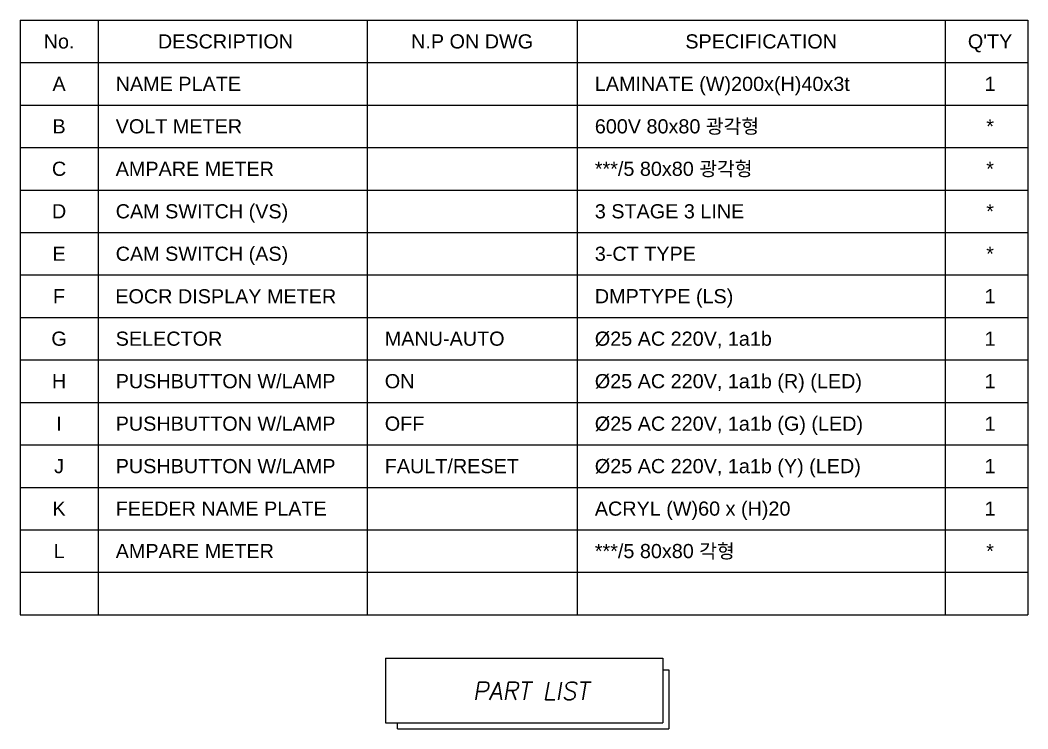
# Model space of a CAD drawing. Header units: millimetres. Extents: x 60229 to 91621, y 21923 to 36546.
# Drawn here: x 67410 to 69479, y 33012 to 34468 of the extents above; entities that cross this region are included whole.
import ezdxf
from ezdxf.enums import TextEntityAlignment as Align

# ---------------------------------------------------------------- set-up
doc = ezdxf.new("R2010")
doc.units = ezdxf.units.MM
doc.styles.add('ROMANS', font='romans.shx', dxfattribs={"bigfont": 'fhg.shx'})
doc.styles.get("Standard").update_dxf_attribs({"font": 'arial.ttf'})

msp = doc.modelspace()

# ---------------------------------------------------------------- linework, layer by layer
at = {"color": 4, "lineweight": -2}
for p, q in [((67410.2, 34467.6), (69479.4, 34467.6)), ((67410.2, 34467.6), (67410.2, 33246.4)), ((69479.4, 34467.6), (69479.4, 33246.4)), ((67410.2, 33246.4), (69479.4, 33246.4)), ((68160.4, 33157.5), (68729.8, 33157.5)), ((68160.4, 33157.5), (68160.4, 33024.2)), ((68729.8, 33157.5), (68729.8, 33024.2)), ((68729.8, 33133.2), (68741.9, 33133.2)), ((68741.9, 33133.2), (68741.9, 33012.1)), ((68160.4, 33024.2), (68729.8, 33024.2)), ((68184.7, 33012.1), (68184.7, 33024.2)), ((68184.7, 33012.1), (68741.9, 33012.1))]:
    msp.add_line(p, q, dxfattribs=at)
at = {"color": 3, "lineweight": -2}
for p, q in [((67570.1, 34467.6), (67570.1, 33246.4)), ((68122.5, 34467.6), (68122.5, 33246.4)), ((68553.8, 34467.6), (68553.8, 33246.4)), ((69309.8, 34467.6), (69309.8, 33246.4)), ((67410.2, 34380.4), (69479.4, 34380.4)), ((67410.2, 34293.1), (69479.4, 34293.1)), ((67410.2, 34205.9), (69479.4, 34205.9)), ((67410.2, 34118.7), (69479.4, 34118.7)), ((67410.2, 34031.5), (69479.4, 34031.5)), ((67410.2, 33944.2), (69479.4, 33944.2)), ((67410.2, 33857), (69479.4, 33857)), ((67410.2, 33769.8), (69479.4, 33769.8)), ((67410.2, 33682.6), (69479.4, 33682.6)), ((67410.2, 33595.3), (69479.4, 33595.3)), ((67410.2, 33508.1), (69479.4, 33508.1)), ((67410.2, 33420.9), (69479.4, 33420.9)), ((67410.2, 33333.6), (69479.4, 33333.6))]:
    msp.add_line(p, q, dxfattribs=at)

# ---------------------------------------------------------------- texts
at = {"lineweight": -2}
for s, height, p in [('No.', 29.08, (67490.1, 34409.4)), ('DESCRIPTION', 29.075, (67831.8, 34409.4)), ('N.P ON DWG', 29.08, (68338.2, 34409.4)), ('SPECIFICATION', 29.075, (68931.8, 34409.4)), ("Q'TY", 29.08, (69401.8, 34409.4)), ('A', 29.1, (67490.1, 34322.2)), ('1', 29.1, (69401.8, 34322.2)), ('B', 29.1, (67490.1, 34235)), ('*', 29.1, (69401.8, 34235)), ('C', 29.1, (67490.1, 34147.8)), ('*', 29.1, (69401.8, 34147.8)), ('D', 29.1, (67490.1, 34060.5)), ('*', 29.1, (69401.8, 34060.5)), ('E', 29.1, (67490.1, 33973.3)), ('*', 29.1, (69401.8, 33973.3)), ('F', 29.1, (67490.1, 33886.1)), ('1', 29.1, (69401.8, 33886.1)), ('G', 29.1, (67490.1, 33798.9)), ('1', 29.1, (69401.8, 33798.9)), ('H', 29.1, (67490.1, 33711.6)), ('1', 29.1, (69401.8, 33711.6)), ('I', 29.1, (67490.1, 33624.4)), ('1', 29.1, (69401.8, 33624.4)), ('J', 29.1, (67490.1, 33537.2)), ('1', 29.1, (69401.8, 33537.2)), ('K', 29.1, (67490.1, 33449.9)), ('1', 29.1, (69401.8, 33449.9)), ('L', 29.1, (67490.1, 33362.7)), ('*', 29.1, (69401.8, 33362.7))]:
    msp.add_text(s, height=height, dxfattribs=at).set_placement(p, align=Align.CENTER)
for s, height, p in [('NAME PLATE', 29.08, (67606.4, 34322.2)), ('LAMINATE (W)200x(H)40x3t', 29.075, (68590.2, 34322.2)), ('600V 80x80 광각형', 29.075, (68590.2, 34235)), ('VOLT METER', 29.08, (67606.4, 34235)), ('AMPARE METER', 29.075, (67606.4, 34147.8)), ('***/5 80x80 광각형', 29.075, (68590.2, 34147.8)), ('CAM SWITCH (VS)', 29.075, (67606.4, 34060.5)), ('3 STAGE 3 LINE', 29.075, (68590.2, 34060.5)), ('CAM SWITCH (AS)', 29.075, (67606.4, 33973.3)), ('3-CT TYPE', 29.08, (68590.2, 33973.3)), ('EOCR DISPLAY METER', 29.075, (67605.6, 33885.9)), ('DMPTYPE (LS)', 29.075, (68590.2, 33886.1)), ('SELECTOR', 29.08, (67606.4, 33798.9)), ('MANU-AUTO', 29.08, (68158.9, 33798.9)), ('%%C25 AC 220V, 1a1b', 29.075, (68590.2, 33798.9)), ('PUSHBUTTON W/LAMP', 29.075, (67606.4, 33711.6)), ('ON', 29.08, (68158.9, 33711.6)), ('%%C25 AC 220V, 1a1b (R) (LED)', 29.075, (68590.2, 33711.6)), ('PUSHBUTTON W/LAMP', 29.075, (67606.4, 33624.4)), ('OFF', 29.08, (68158.9, 33624.4)), ('%%C25 AC 220V, 1a1b (G) (LED)', 29.075, (68590.2, 33624.4)), ('PUSHBUTTON W/LAMP', 29.075, (67606.4, 33537.2)), ('FAULT/RESET', 29.075, (68158.9, 33537.2)), ('%%C25 AC 220V, 1a1b (Y) (LED)', 29.075, (68590.2, 33537.2)), ('ACRYL (W)60 x (H)20', 29.075, (68590.2, 33449.9)), ('FEEDER NAME PLATE', 29.075, (67606.4, 33449.9)), ('AMPARE METER', 29.075, (67606.4, 33362.7)), ('***/5 80x80 각형', 29.075, (68590.2, 33362.7))]:
    msp.add_text(s, height=height, dxfattribs=at).set_placement(p)
at = {"color": 4, "lineweight": -2, "style": 'ROMANS', "oblique": 10}
msp.add_text('PART LIST', height=36.34, dxfattribs=at).set_placement((68458.7, 33071.8), align=Align.CENTER)

doc.saveas('drawing.dxf')
